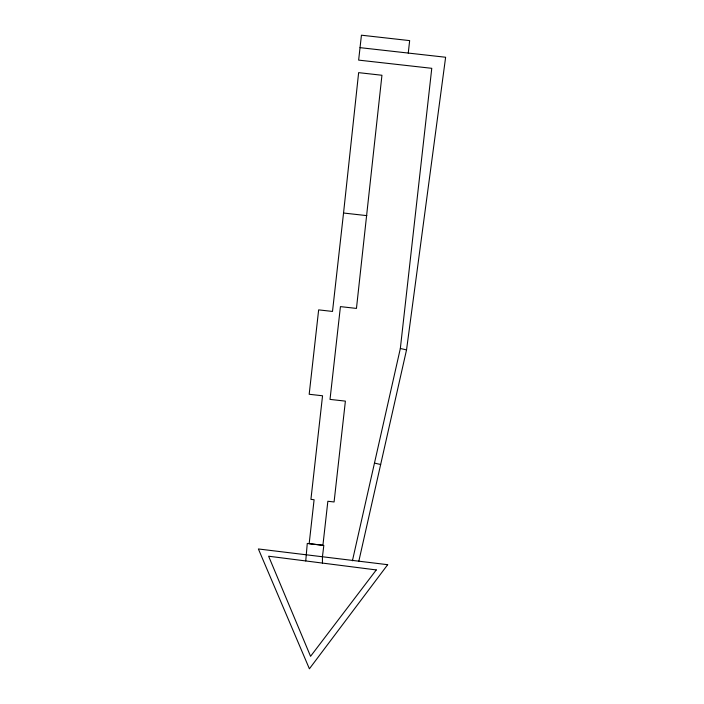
<?xml version="1.0" encoding="UTF-8"?>
<svg xmlns="http://www.w3.org/2000/svg" width="704" height="704" viewBox="0 0 704 704"><rect width="100%" height="100%" fill="white"/><g stroke="black" fill="none" stroke-linecap="round" stroke-linejoin="round"><path stroke-width="1.06" d="M305.747 560.938L307.27 543.444L323.822 545.459L322.441 556.758L322.441 563.068M343.543 213.022L358.635 72.644L381.946 75.258L356.453 308.414L340.428 306.618L330.018 399.397L345.391 401.122L334.083 501.97L327.853 501.266L322.925 545.213L309.17 543.673L314.098 499.726L310.922 499.374L322.546 395.771L309.179 394.275L318.648 309.874L332.508 311.432L343.543 213.022L366.854 215.635M408.258 53.064L409.658 40.612L361.434 35.2L358.635 60.113L431.772 68.314L400.338 348.489L352.414 560.806M358.838 561.15L406.534 349.888L445.623 57.253L360.034 47.652M400.338 348.489L406.534 349.888M374.466 463.1L380.653 464.499M387.675 564.696L309.399 668.8L258.377 548.962L387.675 564.696M376.279 569.932L310.561 656.313L268.611 556.213L376.279 569.932"/></g></svg>
